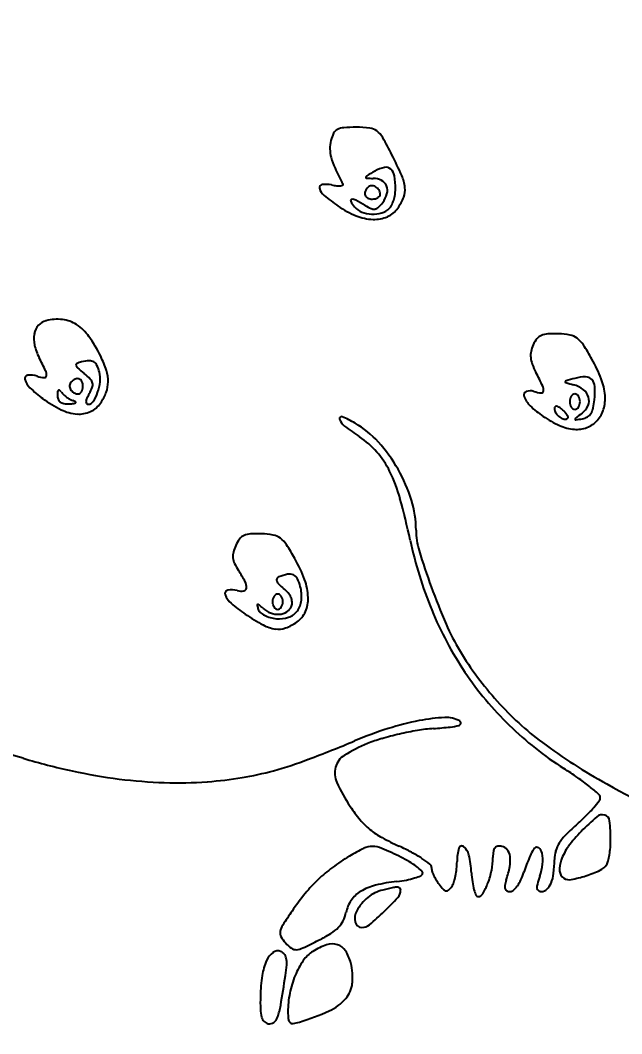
# Model space of a CAD drawing. Header units: millimetres. Extents: x 56222 to 3066687, y -650199 to -121287.
# Drawn here: x 141942.528 to 141943.994, y -185302.146 to -185299.678 of the extents above; entities that cross this region are included whole.
import ezdxf
from ezdxf import colors
from ezdxf.entities.mleader import LeaderData, LeaderLine
from ezdxf.math import Vec2, Vec3

# ---------------------------------------------------------------- set-up
doc = ezdxf.new("R2010")
doc.units = ezdxf.units.MM
doc.header["$MEASUREMENT"] = 0
doc.layers.add('$TD_AUDIT_GENERATED_(A0BDF17)', color=32, linetype='Continuous', lineweight=30)
doc.layers.add('Text', color=7, linetype='Continuous', lineweight=15)
doc.styles.add('style4', font='ARIALN.TTF')

msp = doc.modelspace()

# ---------------------------------------------------------------- linework, layer by layer
at = {"layer": '$TD_AUDIT_GENERATED_(A0BDF17)', "linetype": 'Continuous', "lineweight": 25, "ltscale": 2}
for centre, radius, start, end in [((141943.3114, -185299.9629, 0.5173), 0.0217, 117.6265, 152.7401), ((141943.3196, -185299.9786, 0.5173), 0.0393, 94.1447, 117.6266), ((141943.347, -185300.3569, 0.5173), 0.4187, 90.0021, 94.1446), ((141943.347, -185300.2268, 0.5173), 0.2886, 83.3987, 90.0022), ((141943.3761, -185299.9755, 0.5173), 0.0356, 52.5371, 83.3987), ((141943.3642, -185299.9901, 0.5173), 0.081, 152.74, 165.9129), ((141943.3649, -185299.9901, 0.5173), 0.054, 29.6484, 52.5371), ((141942.5679, -185300.4437, 0.5173), 0.971, 26.8573, 29.6484), ((141943.364, -185299.9901, 0.5173), 0.0809, 165.9129, 180.6912), ((141943.364, -185299.9901, 0.5173), 0.0808, 180.6912, 195.475), ((141943.4463, -185299.9673, 0.5173), 0.1662, 195.4749, 204.9783), ((141942.5239, -185300.466, 0.5173), 1.0204, 23.7005, 26.8573), ((141944.2175, -185299.608, 0.5173), 1.0171, 204.9783, 207.4687), ((141943.4354, -185300.1216, 0.5173), 0.0876, 102.7369, 118.9652), ((141943.4199, -185300.053, 0.5173), 0.0172, 48.7485, 102.7369), ((141943.4133, -185300.0605, 0.5173), 0.0272, 8.9927, 48.7486), ((141943.3721, -185300.0603, 0.5173), 0.00185, 166.1022, 266.9552), ((141943.3756, -185300.0611, 0.5173), 0.0055, 119.8431, 166.1022), ((141943.3962, -185299.6074, 0.5173), 0.4554, 266.9553, 269.0548), ((141944.124, -185301.3655, 0.5173), 1.5093, 118.9653, 119.8432), ((141943.3879, -185300.1099, 0.5173), 0.0472, 63.0821, 89.0548), ((141943.3978, -185300.0903, 0.5173), 0.0252, 21.5282, 63.082), ((141943.2269, -185300.09, 0.5173), 0.216, 0.3462, 8.9926), ((141943.3668, -185300.096, 0.5173), 0.0998, 6.3075, 23.7005), ((141943.2643, -185300.0849, 0.5173), 0.00701, 96.6847, 197.092), ((141943.2925, -185300.0762, 0.5173), 0.0365, 197.0919, 230.3354), ((141943.2726, -185300.1561, 0.5173), 0.0787, 79.1799, 96.6847), ((141943.3156, -185299.9311, 0.5173), 0.1504, 259.1799, 263.7664), ((141943.3053, -185300.0256, 0.5173), 0.0553, 263.7664, 273.4448), ((141943.3075, -185300.0623, 0.5173), 0.0185, 273.4448, 291.0733), ((141943.3135, -185300.0779, 0.5173), 0.00177, 291.0731, 27.4684), ((141943.3992, -185300.1074, 0.5173), 0.0327, 135.0022, 156.6813), ((141943.3849, -185300.0931, 0.5173), 0.0125, 91.7217, 135.0021), ((141943.3851, -185300.0995, 0.5173), 0.0189, 59.9601, 91.7218), ((141943.3831, -185300.1031, 0.5173), 0.023, 31.7451, 59.9599), ((141943.3859, -185300.1013, 0.5173), 0.0197, 0.0021, 31.7452), ((141943.3936, -185300.0919, 0.5173), 0.0297, 344.0763, 21.5282), ((141943.3629, -185300.0892, 0.5173), 0.0799, 350.7769, 0.3462), ((141943.4166, -185300.0905, 0.5173), 0.0497, 338.6806, 6.3075), ((141943.5851, -185299.7233, 0.5173), 0.495, 230.3354, 235.2802), ((141943.3365, -185300.1169, 0.5173), 0.00307, 96.8738, 209.9246), ((141943.3382, -185300.1312, 0.5173), 0.0175, 61.9188, 96.8739), ((141943.1349, -185300.5122, 0.5173), 0.4493, 58.5959, 61.9189), ((141943.3809, -185300.0995, 0.5173), 0.0127, 156.6813, 200.4648), ((141943.3801, -185300.0998, 0.5173), 0.0118, 200.4648, 246.3377), ((141943.3869, -185300.0843, 0.5173), 0.0288, 246.3377, 270.0021), ((141943.3869, -185300.0833, 0.5173), 0.0298, 270.0021, 283.9307), ((141943.389, -185300.092, 0.5173), 0.0209, 283.9307, 302.1032), ((141943.3924, -185300.0974, 0.5173), 0.0144, 302.1031, 324.3522), ((141943.3979, -185300.1013, 0.5173), 0.00769, 324.3521, 0.0021), ((141943.3588, -185300.082, 0.5173), 0.0659, 323.4309, 344.0763), ((141943.3577, -185300.0901, 0.5173), 0.0848, 333.7773, 342.4699), ((141943.3466, -185300.0866, 0.5173), 0.0965, 342.4699, 350.7769), ((141943.3443, -185300.0623, 0.5173), 0.1273, 324.9937, 338.6805), ((141943.4311, -185299.9456, 0.5173), 0.2245, 235.2802, 247.9471), ((141943.4169, -185300.0706, 0.5173), 0.0959, 209.9245, 219.6924), ((141943.3774, -185300.1034, 0.5173), 0.0446, 219.6923, 247.9222), ((141943.4281, -185300.032, 0.5173), 0.1133, 238.596, 246.7833), ((141943.3901, -185300.1205, 0.5173), 0.0171, 246.7833, 279.9136), ((141943.3903, -185300.1214, 0.5173), 0.0161, 279.9136, 314.3459), ((141943.3333, -185300.0631, 0.5173), 0.0977, 314.346, 323.4309), ((141943.3962, -185300.1037, 0.5173), 0.0451, 287.001, 315.0022), ((141943.3995, -185300.1009, 0.5173), 0.0599, 293.2352, 324.9936), ((141943.4067, -185300.1142, 0.5173), 0.0302, 315.0021, 333.7773), ((141943.3925, -185300.0408, 0.5173), 0.1218, 247.9471, 267.9676), ((141943.388, -185300.0772, 0.5173), 0.0728, 247.9222, 267.476), ((141943.388, -185300.077, 0.5173), 0.073, 267.476, 287.0009), ((141943.3911, -185300.0813, 0.5173), 0.0813, 267.9675, 293.2352), ((141942.5998, -185300.4442, 0.5173), 0.036, 103.9539, 138.999), ((141942.6187, -185300.5205, 0.5173), 0.1146, 83.7462, 103.9539), ((141942.6227, -185300.4847, 0.5173), 0.0786, 56.9396, 83.7461), ((141942.6055, -185300.4492, 0.5173), 0.0436, 138.999, 169.3865), ((141942.6041, -185300.5132, 0.5173), 0.1126, 35.4181, 56.9395), ((141942.6295, -185300.4537, 0.5173), 0.068, 169.3866, 192.7544), ((141942.4199, -185300.6442, 0.5173), 0.3386, 25.9473, 35.4181), ((141943.8396, -185300.4958, 0.5173), 0.067, 140.8496, 155.5067), ((141943.8103, -185300.472, 0.5173), 0.0293, 113.6647, 140.8496), ((141943.8172, -185300.4876, 0.5173), 0.0463, 93.3891, 113.6646), ((141943.8297, -185300.6999, 0.5173), 0.259, 87.7185, 93.3892), ((141943.8325, -185300.6308, 0.5173), 0.1899, 79.0954, 87.7185), ((141943.8604, -185300.4861, 0.5173), 0.0425, 52.9046, 79.0954), ((141943.8478, -185300.5027, 0.5173), 0.0633, 32.9234, 52.9046), ((141942.6876, -185300.4405, 0.5173), 0.1276, 192.7544, 207.3465), ((141943.821, -185300.4941, 0.5173), 0.0487, 168.0799, 185.7637), ((141943.8485, -185300.4999, 0.5173), 0.0768, 155.5067, 168.0799), ((141943.3819, -185300.8044, 0.5173), 0.6183, 29.1776, 32.9233), ((141941.6861, -185300.9585, 0.5173), 0.9999, 25.2924, 27.3465), ((141942.6938, -185300.5807, 0.5173), 0.0727, 102.7785, 112.2759), ((141942.7042, -185300.6264, 0.5173), 0.1196, 93.7595, 102.7785), ((141942.6977, -185300.5271, 0.5173), 0.0201, 59.9941, 93.7596), ((141942.6983, -185300.526, 0.5173), 0.0188, 24.7616, 59.994), ((141942.4925, -185300.6089, 0.5173), 0.2579, 17.6932, 25.9473), ((141943.8362, -185300.4925, 0.5173), 0.064, 185.7637, 200.7618), ((141943.5883, -185300.6891, 0.5173), 0.382, 21.2291, 29.1777), ((141942.5694, -185300.5411, 0.5173), 0.023, 354.2652, 25.2924), ((141942.6677, -185300.5169, 0.5173), 0.00383, 112.2758, 192.4829), ((141942.6755, -185300.5152, 0.5173), 0.0118, 192.483, 228.3462), ((141943.023, -185300.1245, 0.5173), 0.5347, 228.3463, 230.6504), ((141942.623, -185300.5607, 0.5173), 0.1017, 14.6572, 24.7615), ((141942.6609, -185300.5508, 0.5173), 0.0625, 353.462, 14.6572), ((141942.6507, -185300.5584, 0.5173), 0.0918, 359.8544, 17.6932), ((141943.9568, -185300.4468, 0.5173), 0.193, 200.7617, 207.3466), ((141942.8317, -185301.0287, 0.5173), 1.0736, 25.3724, 27.3465), ((141942.5476, -185300.55, 0.5173), 0.00795, 96.2192, 194.1986), ((141942.5818, -185300.5414, 0.5173), 0.0433, 194.1986, 226.3809), ((141942.5528, -185300.5978, 0.5173), 0.056, 72.3933, 96.2191), ((141942.5951, -185300.4643, 0.5173), 0.0841, 252.3933, 264.2132), ((141942.5872, -185300.5429, 0.5173), 0.00509, 264.2133, 354.2652), ((141942.6611, -185300.5672, 0.5173), 0.0125, 135.0021, 178.2826), ((141942.6754, -185300.5815, 0.5173), 0.0327, 113.323, 135.0021), ((141942.6675, -185300.5631, 0.5173), 0.0127, 69.5395, 113.323), ((141942.6678, -185300.5623, 0.5173), 0.0118, 23.6666, 69.5395), ((141942.6523, -185300.5691, 0.5173), 0.0288, 0.0022, 23.6666), ((141942.5662, -185300.6816, 0.5173), 0.1858, 44.3908, 50.6505), ((141942.6832, -185300.5672, 0.5173), 0.0221, 14.4087, 44.3908), ((141942.688, -185300.5659, 0.5173), 0.0171, 338.721, 14.4087), ((141942.6033, -185300.5442, 0.5173), 0.1206, 340.496, 353.462), ((141942.6702, -185300.5584, 0.5173), 0.0723, 339.2406, 359.8544), ((141943.8596, -185300.5585, 0.5173), 0.00301, 105.4007, 168.5028), ((141943.8585, -185300.5583, 0.5173), 0.00198, 168.5028, 254.0834), ((141944.1731, -185299.4553, 0.5173), 1.1489, 254.0833, 255.0722), ((141944.3331, -185302.2776, 0.5173), 1.7862, 104.6852, 105.4008), ((141943.9083, -185300.6565, 0.5173), 0.1104, 90.9683, 104.6853), ((141943.9067, -185300.5663, 0.5173), 0.0201, 42.6057, 90.9684), ((141943.9015, -185300.5711, 0.5173), 0.0272, 3.2181, 42.6057), ((141943.8088, -185300.6035, 0.5173), 0.1454, 4.8852, 21.2291), ((141942.7757, -185300.3379, 0.5173), 0.3243, 226.3809, 233.671), ((141942.691, -185300.5916, 0.5173), 0.0722, 172.7224, 179.5008), ((141942.6254, -185300.5832, 0.5173), 0.00601, 130.914, 172.7223), ((141942.6229, -185300.5804, 0.5173), 0.00229, 50.5395, 130.914), ((141942.612, -185300.5936, 0.5173), 0.0194, 33.7397, 50.5396), ((141942.6567, -185300.5638, 0.5173), 0.0343, 213.7396, 226.3974), ((141942.6675, -185300.5674, 0.5173), 0.0189, 178.2825, 210.0442), ((141942.6711, -185300.5653, 0.5173), 0.023, 210.0444, 238.2591), ((141942.6693, -185300.5681, 0.5173), 0.0197, 238.259, 270.0022), ((141942.6693, -185300.5801, 0.5173), 0.00769, 270.0022, 305.6521), ((141942.6654, -185300.5746, 0.5173), 0.0144, 305.6521, 327.9012), ((141942.66, -185300.5712, 0.5173), 0.0209, 327.9011, 346.0736), ((141942.6513, -185300.5691, 0.5173), 0.0298, 346.0736, 0.0022), ((141942.6159, -185300.5378, 0.5173), 0.0945, 328.6443, 338.7212), ((141942.6213, -185300.5506, 0.5173), 0.1014, 326.8026, 340.496), ((141942.6271, -185300.5421, 0.5173), 0.1184, 324.9937, 339.2406), ((141943.7645, -185300.5903, 0.5173), 0.0089, 110.4905, 200.3488), ((141943.7716, -185300.6092, 0.5173), 0.029, 72.3934, 110.4905), ((141943.8091, -185300.4909, 0.5173), 0.095, 252.3933, 263.3799), ((141943.7987, -185300.5802, 0.5173), 0.00515, 263.38, 353.772), ((141943.7813, -185300.5783, 0.5173), 0.0227, 353.772, 25.3723), ((141943.8599, -185300.6301, 0.5173), 0.067, 52.4085, 75.0723), ((141943.8784, -185300.6061, 0.5173), 0.0366, 16.8027, 52.4085), ((141943.717, -185300.5815, 0.5173), 0.212, 354.5283, 3.2182), ((141942.7517, -185300.3706, 0.5173), 0.2838, 233.6711, 244.1519), ((141942.6444, -185300.5912, 0.5173), 0.0256, 179.5008, 201.2405), ((141942.6348, -185300.5949, 0.5173), 0.0153, 201.2405, 233.2138), ((141942.638, -185300.5906, 0.5173), 0.0207, 233.2138, 259.7368), ((141942.6871, -185300.5318, 0.5173), 0.0784, 226.3974, 233.2138), ((141942.6447, -185300.5538, 0.5173), 0.0581, 259.7369, 272.0117), ((141942.6898, -185300.5282, 0.5173), 0.0829, 233.2138, 239.9132), ((141942.6383, -185300.3707, 0.5173), 0.2413, 272.0117, 274.9167), ((141942.6753, -185300.5533, 0.5173), 0.0539, 239.9131, 249.1621), ((141942.6391, -185300.6484, 0.5173), 0.0479, 60.1143, 69.1621), ((141942.6583, -185300.6037, 0.5173), 0.0074, 274.9168, 310.9142), ((141942.6622, -185300.6082, 0.5173), 0.00146, 310.914, 60.1143), ((141942.7136, -185300.6086, 0.5173), 0.0252, 154.891, 173.9823), ((141942.6953, -185300.6067, 0.5173), 0.00686, 173.9823, 216.5619), ((141942.6939, -185300.6077, 0.5173), 0.00506, 216.562, 270.0022), ((141942.7935, -185300.6461, 0.5173), 0.1135, 148.6444, 154.8908), ((141942.6939, -185300.5981, 0.5173), 0.0147, 270.0022, 326.8026), ((141942.6734, -185300.5745, 0.5173), 0.0619, 294.7404, 324.9937), ((141943.8142, -185300.5719, 0.5173), 0.0618, 200.3488, 226.3335), ((141943.8958, -185300.6065, 0.5173), 0.028, 165.1598, 180.0022), ((141943.8958, -185300.6065, 0.5173), 0.028, 180.002, 194.8445), ((141943.8884, -185300.6046, 0.5173), 0.0203, 146.312, 165.1598), ((141943.8837, -185300.6014, 0.5173), 0.0147, 123.7206, 146.312), ((141943.8803, -185300.5964, 0.5173), 0.00858, 90.0022, 123.7206), ((141943.8803, -185300.5964, 0.5173), 0.00858, 56.2837, 90.0021), ((141943.8769, -185300.6014, 0.5173), 0.0147, 33.6923, 56.2836), ((141943.8722, -185300.6046, 0.5173), 0.0203, 14.8445, 33.6923), ((141943.8648, -185300.6065, 0.5173), 0.028, 0.002, 14.8445), ((141943.8648, -185300.6065, 0.5173), 0.028, 345.1598, 0.0022), ((141943.8845, -185300.6042, 0.5173), 0.0302, 336.696, 16.8027), ((141943.7724, -185300.5868, 0.5173), 0.1563, 347.0985, 354.5283), ((141943.864, -185300.5988, 0.5173), 0.09, 343.2998, 4.8851), ((141942.6754, -185300.5281, 0.5173), 0.1088, 244.1519, 265.5963), ((141942.672, -185300.5716, 0.5173), 0.0651, 265.5962, 294.7403), ((141943.9509, -185300.4287, 0.5173), 0.2599, 226.3335, 235.2802), ((141943.8368, -185300.623, 0.5173), 0.00648, 140.0474, 180.002), ((141943.8498, -185300.623, 0.5173), 0.0194, 180.0021, 214.0207), ((141943.8349, -185300.6214, 0.5173), 0.00396, 82.4706, 140.0475), ((141943.8679, -185300.6108, 0.5173), 0.0413, 214.0206, 233.401), ((141943.8335, -185300.6318, 0.5173), 0.0145, 57.2959, 82.4704), ((141943.7971, -185300.6885, 0.5173), 0.0819, 50.312, 57.2961), ((141943.8006, -185300.6843, 0.5173), 0.0764, 43.2245, 50.312), ((141943.827, -185300.6595, 0.5173), 0.0402, 31.7657, 43.2245), ((141943.8884, -185300.6085, 0.5173), 0.0203, 194.8445, 213.6923), ((141943.8837, -185300.6116, 0.5173), 0.0147, 213.6923, 236.2836), ((141943.8803, -185300.6167, 0.5173), 0.00858, 236.2837, 270.0021), ((141943.8803, -185300.6167, 0.5173), 0.00858, 270.0022, 303.7206), ((141944.9744, -185302.0588, 0.5173), 1.7854, 127.0801, 127.7344), ((141943.8769, -185300.6116, 0.5173), 0.0147, 303.7206, 326.312), ((141943.8722, -185300.6085, 0.5173), 0.0203, 326.312, 345.1598), ((141943.8706, -185300.5983, 0.5173), 0.0453, 307.08, 336.6962), ((141943.8967, -185300.6211, 0.5173), 0.0266, 302.0365, 327.9999), ((141943.882, -185300.6119, 0.5173), 0.044, 327.9999, 347.0985), ((141943.881, -185300.6038, 0.5173), 0.0723, 317.8575, 343.2997), ((141943.3111, -185300.6474, 0.5173), 0.0045, 67.3359, 198.2609), ((141943.3414, -185300.6373, 0.5173), 0.0365, 198.2609, 231.9419), ((141943.2101, -185300.8892, 0.5173), 0.2666, 59.7527, 67.3359), ((141943.2237, -185300.8659, 0.5173), 0.2396, 42.2114, 59.7527), ((141943.9422, -185300.4413, 0.5173), 0.2445, 235.2802, 246.0009), ((141943.8625, -185300.618, 0.5173), 0.0323, 233.4011, 255.6436), ((141943.8566, -185300.6409, 0.5173), 0.00858, 255.6435, 315.0021), ((141943.8424, -185300.6499, 0.5173), 0.022, 16.4361, 31.7657), ((141943.8603, -185300.6446, 0.5173), 0.00335, 315.0021, 16.4362), ((141943.8836, -185300.6492, 0.5173), 0.00309, 127.7343, 184.5627), ((141943.8821, -185300.6494, 0.5173), 0.00152, 184.5628, 278.7877), ((141943.7457, -185299.767, 0.5173), 0.8943, 278.7876, 279.8737), ((141943.8934, -185300.6158, 0.5173), 0.0328, 279.8738, 302.0366), ((141943.887, -185300.6093, 0.5173), 0.0642, 290.6156, 317.8575), ((141943.6667, -185300.2219, 0.5173), 0.564, 231.9419, 236.5068), ((141943.887, -185300.5652, 0.5173), 0.1089, 246.0009, 265.623), ((141943.8842, -185300.602, 0.5173), 0.072, 265.623, 290.6155), ((141943.2394, -185300.8677, 0.5173), 0.2102, 41.2096, 56.5068), ((141943.1223, -185300.9579, 0.5173), 0.3765, 29.7098, 42.2114), ((141943.2365, -185300.8702, 0.5173), 0.2141, 26.1196, 41.2096), ((141943.0843, -185300.9448, 0.5173), 0.3836, 15.4801, 26.1196), ((141943.1208, -185300.9587, 0.5173), 0.3782, 17.2336, 29.7097), ((141941.8259, -185301.2933, 0.5173), 1.6893, 11.9408, 15.48), ((141943.2473, -185300.9195, 0.5173), 0.2458, 0.0022, 17.2335), ((141943.0924, -185300.9735, 0.5173), 0.045, 93.2744, 114.2262), ((141943.1053, -185301.1991, 0.5173), 0.271, 87.7185, 93.2745), ((141943.1082, -185301.1262, 0.5173), 0.198, 79.377, 87.7185), ((141943.1367, -185300.9738, 0.5173), 0.043, 53.4834, 79.3769), ((141943.6633, -185300.9195, 0.5173), 0.1703, 180.0022, 196.9361), ((141943.1419, -185300.9967, 0.5173), 0.0971, 155.5067, 165.8494), ((141943.123, -185300.9881, 0.5173), 0.0763, 141.9642, 155.5067), ((141943.0859, -185300.959, 0.5173), 0.0292, 114.2262, 141.9641), ((141943.1255, -185300.989, 0.5173), 0.0618, 33.2458, 53.4835), ((141942.6916, -185301.2734, 0.5173), 0.5807, 29.3436, 33.2458), ((141944.4368, -185300.7412, 0.5173), 0.9792, 191.9408, 202.3655), ((141943.0855, -185300.9825, 0.5173), 0.0389, 165.8494, 186.3286), ((141945.1719, -185300.4601, 0.5173), 1.7472, 196.9361, 200.0012), ((141943.0904, -185300.9819, 0.5173), 0.0439, 186.3286, 205.318), ((141943.1792, -185300.9399, 0.5173), 0.1421, 205.318, 213.2359), ((141942.8879, -185301.163, 0.5173), 0.3555, 20.2563, 29.3437), ((141942.7641, -185301.212, 0.5173), 0.3542, 28.1492, 33.236), ((141943.2036, -185301.1442, 0.5173), 0.1196, 101.4008, 111.9612), ((141943.1846, -185301.0499, 0.5173), 0.0234, 66.0117, 101.4008), ((141943.1858, -185301.0472, 0.5173), 0.0204, 27.3346, 66.0117), ((141943.0508, -185301.0585, 0.5173), 0.029, 356.399, 28.1491), ((141943.1596, -185301.0409, 0.5173), 0.00658, 149.799, 202.0352), ((141943.1749, -185301.0347, 0.5173), 0.0232, 202.0352, 225.3687), ((141943.1626, -185301.0427, 0.5173), 0.0101, 111.9613, 149.7991), ((141943.2703, -185300.9381, 0.5173), 0.1589, 225.3686, 231.0033), ((141943.127, -185301.0776, 0.5173), 0.0865, 14.0914, 27.3346), ((141943.0911, -185301.088, 0.5173), 0.1389, 1.9241, 20.2562), ((141943.0355, -185301.0737, 0.5173), 0.00819, 100.7313, 198.7661), ((141943.0738, -185301.0607, 0.5173), 0.0486, 198.7662, 229.3277), ((141943.0439, -185301.1177, 0.5173), 0.053, 75.3472, 100.7312), ((141943.0675, -185301.0272, 0.5173), 0.0406, 255.3471, 278.126), ((141943.0722, -185301.0599, 0.5173), 0.00756, 278.126, 356.3991), ((141943.1592, -185301.0886, 0.5173), 0.0147, 123.7206, 146.312), ((141943.1558, -185301.0836, 0.5173), 0.00858, 90.0022, 123.7206), ((141943.1558, -185301.0836, 0.5173), 0.00858, 56.2837, 90.0021), ((141943.1524, -185301.0886, 0.5173), 0.0147, 33.6923, 56.2836), ((141943.1172, -185301.1271, 0.5173), 0.0843, 40.6305, 51.0033), ((141943.1465, -185301.102, 0.5173), 0.0457, 24.234, 40.6306), ((141943.1123, -185301.0813, 0.5173), 0.1017, 355.117, 14.0914), ((141945.0269, -185300.5129, 0.5173), 1.5929, 200.0012, 203.5053), ((141943.2688, -185300.8338, 0.5173), 0.3478, 229.3277, 236.4828), ((141943.1076, -185301.1023, 0.5173), 0.00188, 105.9824, 192.9398), ((141943.2525, -185301.069, 0.5173), 0.1505, 192.9398, 196.7719), ((141943.108, -185301.1038, 0.5173), 0.00342, 49.06, 105.9824), ((141942.9199, -185301.3207, 0.5173), 0.2906, 46.6704, 49.06), ((141943.1713, -185301.0937, 0.5173), 0.028, 165.1598, 180.0022), ((141943.1713, -185301.0937, 0.5173), 0.028, 180.002, 194.8445), ((141943.1639, -185301.0918, 0.5173), 0.0203, 146.312, 165.1598), ((141943.1639, -185301.0957, 0.5173), 0.0203, 194.8445, 213.6923), ((141943.1477, -185301.0918, 0.5173), 0.0203, 14.8445, 33.6923), ((141943.1477, -185301.0957, 0.5173), 0.0203, 326.312, 345.1598), ((141943.1403, -185301.0937, 0.5173), 0.028, 0.002, 14.8445), ((141943.1403, -185301.0937, 0.5173), 0.028, 345.1598, 0.0022), ((141943.1629, -185301.094, 0.5173), 0.0285, 302.5147, 339.0085), ((141943.1587, -185301.0965, 0.5173), 0.0324, 4.3477, 24.2341), ((141943.1676, -185301.0959, 0.5173), 0.0235, 339.0085, 4.3478), ((141943.1625, -185301.0855, 0.5173), 0.0514, 323.4879, 355.117), ((141943.1497, -185301.0861, 0.5173), 0.0803, 336.6752, 1.9241), ((141943.4157, -185300.612, 0.5173), 0.6139, 236.4827, 241.2763), ((141943.1233, -185301.108, 0.5173), 0.0156, 196.7719, 230.1053), ((141943.1489, -185301.0773, 0.5173), 0.0555, 230.1053, 243.0632), ((141943.1581, -185301.0682, 0.5173), 0.0566, 226.6704, 249.4204), ((141943.1575, -185301.0603, 0.5173), 0.0746, 243.0632, 254.4508), ((141943.156, -185301.0737, 0.5173), 0.0507, 249.4204, 274.1294), ((141943.1592, -185301.0988, 0.5173), 0.0147, 213.6923, 236.2836), ((141943.1558, -185301.1039, 0.5173), 0.00858, 236.2837, 270.0021), ((141943.1558, -185301.1039, 0.5173), 0.00858, 270.0022, 303.7206), ((141943.1568, -185301.0845, 0.5173), 0.0399, 274.1294, 302.5146), ((141943.1524, -185301.0988, 0.5173), 0.0147, 303.7206, 326.312), ((141943.1683, -185301.0898, 0.5173), 0.0442, 288.7811, 323.4879), ((141943.1689, -185301.0944, 0.5173), 0.0593, 305.0106, 336.6752), ((141944.3164, -185300.7907, 0.5173), 0.8491, 202.3655, 213.9667), ((141943.1631, -185301.073, 0.5173), 0.0882, 241.2762, 261.35), ((141943.1617, -185301.0453, 0.5173), 0.0902, 254.4509, 264.3327), ((141943.1598, -185301.0649, 0.5173), 0.0705, 264.3327, 288.7812), ((141943.1329, -185301.0429, 0.5173), 0.1221, 290.0944, 305.0105), ((141944.068, -185300.9299, 0.5173), 0.5473, 203.5053, 211.2794), ((141943.1574, -185301.11, 0.5173), 0.0507, 261.3499, 290.0944), ((141944.2975, -185300.7905, 0.5173), 0.8158, 211.2795, 221.9604), ((141944.2906, -185300.8081, 0.5173), 0.818, 213.9666, 225.8007), ((141944.2547, -185300.829, 0.5173), 0.7583, 221.9603, 233.244), ((141943.5885, -185301.8456, 0.5173), 0.4705, 93.0732, 100.7344), ((141943.5669, -185301.4426, 0.5173), 0.0669, 60.7695, 93.0731), ((141943.6198, -185302.0106, 0.5173), 0.6384, 100.7344, 107.7471), ((141943.4226, -185299.9017, 0.5173), 1.5051, 274.2913, 275.8733), ((141943.5643, -185301.2801, 0.5173), 0.1195, 275.8733, 285.9774), ((141943.5953, -185301.3883, 0.5173), 0.00693, 285.9775, 346.2694), ((141943.597, -185301.3887, 0.5173), 0.00518, 346.2694, 60.7696), ((141944.3008, -185300.7976, 0.5173), 0.8327, 225.8007, 237.4775), ((141943.7307, -185302.357, 0.5173), 1.0022, 107.747, 112.749), ((141943.6186, -185302.1409, 0.5173), 0.7436, 102.9051, 106.3244), ((141943.6213, -185302.1526, 0.5173), 0.7556, 99.5008, 102.905), ((141943.5672, -185301.8295, 0.5173), 0.4281, 94.2913, 99.5007), ((141942.0768, -185298.4127, 0.5173), 3.2748, 290.6286, 292.749), ((141943.5148, -185301.7856, 0.5173), 0.3736, 112.0756, 121.7423), ((141943.5139, -185301.7834, 0.5173), 0.3712, 106.3245, 112.0755), ((141944.598, -185300.3693, 0.5173), 1.332, 233.2439, 241.2758), ((141941.2673, -185305.7421, 0.5173), 4.4515, 73.4485, 74.3904), ((141943.0076, -185299.8863, 0.5173), 1.6574, 253.4485, 257.7104), ((141943.3442, -185301.5099, 0.5173), 0.0494, 121.7422, 164.6929), ((141942.8818, -185300.5513, 0.5173), 0.9897, 285.4587, 290.6287), ((141943.3486, -185301.5111, 0.5173), 0.0539, 164.6929, 205.1326), ((141943.3371, -185302.3091, 0.5173), 0.9599, 55.0492, 57.4775), ((141942.9358, -185300.2162, 0.5173), 1.3198, 257.7104, 262.766), ((141942.9089, -185300.5338, 0.5173), 1.0011, 274.3192, 279.2005), ((141942.9541, -185300.8126, 0.5173), 0.7186, 279.2006, 285.4587), ((141943.5585, -185301.9923, 0.5173), 0.5735, 51.4773, 55.0491), ((141942.9184, -185300.3531, 0.5173), 1.1818, 262.766, 268.1128), ((141942.9114, -185300.5661, 0.5173), 0.9687, 268.1128, 274.3192), ((141943.7136, -185301.3399, 0.5173), 0.4571, 205.1326, 213.5215), ((141943.4954, -185302.0716, 0.5173), 0.6748, 48.9938, 51.4773), ((141946.9743, -185296.0334, 0.5173), 6.2764, 241.27582, 243.81919), ((141943.9306, -185301.571, 0.5173), 0.0115, 2.8849, 48.9937), ((141943.9296, -185301.5711, 0.5173), 0.0125, 322.8815, 2.8848), ((141943.6332, -185301.3932, 0.5173), 0.3606, 213.5215, 219.9415), ((141943.6722, -185301.3753, 0.5173), 0.3359, 314.6032, 319.0957), ((141943.6812, -185301.3831, 0.5173), 0.324, 319.0958, 322.8816), ((141943.5441, -185301.2454, 0.5173), 0.5183, 311.3575, 314.6032), ((141944.3165, -185302.0667, 0.5173), 0.5902, 130.466, 135.5393), ((141943.947, -185301.6335, 0.5173), 0.0209, 73.5777, 130.4661), ((141943.9483, -185301.6294, 0.5173), 0.0166, 6.5242, 73.5778), ((141943.4914, -185301.5119, 0.5173), 0.1757, 219.9415, 230.9336), ((141944.2394, -185302.0353, 0.5173), 0.534, 131.3575, 135.4688), ((141943.5534, -185301.6746, 0.5173), 0.414, 0.0021, 6.5242), ((141943.5078, -185301.4917, 0.5173), 0.2017, 230.9336, 241.0399), ((141943.693, -185301.157, 0.5173), 0.5842, 241.04, 245.6115), ((141943.9507, -185301.7513, 0.5173), 0.129, 135.4689, 147.2788), ((141944.1252, -185301.8789, 0.5173), 0.3221, 135.5393, 143.9735), ((141943.5654, -185302.1043, 0.5173), 0.4559, 115.9505, 120.981), ((141943.3861, -185301.7359, 0.5173), 0.0463, 88.9567, 115.9504), ((141943.3859, -185301.7502, 0.5173), 0.0605, 66.7112, 88.9566), ((141943.0093, -185302.625, 0.5173), 1.013, 63.8585, 66.7112), ((141943.2342, -185302.1689, 0.5173), 0.5269, 61.9528, 65.6116), ((141943.7212, -185301.7272, 0.5173), 0.1283, 165.0297, 179.7389), ((141943.6044, -185301.696, 0.5173), 0.00743, 52.5333, 165.0298), ((141943.5872, -185301.7183, 0.5173), 0.0356, 12.3451, 52.5333), ((141943.699, -185301.7043, 0.5173), 0.0177, 140.9062, 171.5621), ((141943.6936, -185301.6999, 0.5173), 0.0106, 98.1935, 140.9063), ((141943.6964, -185301.7192, 0.5173), 0.0301, 78.5496, 98.1935), ((141943.6979, -185301.7114, 0.5173), 0.0222, 37.3826, 78.5496), ((141943.8046, -185301.7156, 0.5173), 0.0314, 137.3011, 153.3555), ((141943.7874, -185301.6998, 0.5173), 0.00809, 53.849, 137.3012), ((141943.7802, -185301.7097, 0.5173), 0.0203, 11.1616, 53.849), ((141943.9045, -185301.7216, 0.5173), 0.0741, 147.2789, 163.7496), ((141943.9762, -185301.7706, 0.5173), 0.1379, 143.9736, 159.8745), ((141943.7574, -185301.6751, 0.5173), 0.21, 350.4196, 355.2693), ((141943.7505, -185301.6746, 0.5173), 0.2169, 355.2693, 0.0022), ((141943.6043, -185302.1691, 0.5173), 0.5316, 120.981, 126.3711), ((141943.3122, -185302.0078, 0.5173), 0.3254, 59.5914, 63.8585), ((141943.3329, -185301.9838, 0.5173), 0.3171, 56.6011, 61.9529), ((141943.3477, -185301.9613, 0.5173), 0.2902, 51.9383, 56.6011), ((141943.3401, -185301.7724, 0.5173), 0.2886, 3.7348, 12.3451), ((141943.5254, -185301.7166, 0.5173), 0.1551, 348.4881, 0.0022), ((141943.7815, -185301.7165, 0.5173), 0.101, 171.562, 180.0022), ((141943.6886, -185301.7185, 0.5173), 0.0339, 7.4547, 37.3827), ((141943.6455, -185301.7241, 0.5173), 0.0774, 349.1563, 7.4547), ((141944.0875, -185301.8554, 0.5173), 0.347, 156.3433, 159.4932), ((141944.0537, -185301.8406, 0.5173), 0.3101, 153.3556, 156.3432), ((141943.7117, -185301.7232, 0.5173), 0.0902, 353.8865, 11.1616), ((141943.9058, -185301.7219, 0.5173), 0.0754, 163.7496, 180.0021), ((141943.7875, -185301.6802, 0.5173), 0.1795, 345.4962, 350.4196), ((141943.4977, -185302.0244, 0.5173), 0.3518, 126.3711, 133.7155), ((141943.3822, -185301.8885, 0.5173), 0.1871, 53.1339, 59.5915), ((141943.4036, -185301.86, 0.5173), 0.1515, 46.9211, 53.1339), ((141943.5202, -185301.741, 0.5173), 0.0104, 0.0021, 51.9383), ((141943.556, -185301.741, 0.5173), 0.0254, 180.0021, 198.1229), ((141943.4101, -185301.7238, 0.5173), 0.1829, 348.0969, 353.6826), ((141943.4287, -185301.7259, 0.5173), 0.1642, 353.6826, 359.7389), ((141943.4638, -185301.6893, 0.5173), 0.2624, 341.7839, 349.1563), ((141944.1451, -185301.877, 0.5173), 0.4085, 159.4932, 162.2802), ((141943.6717, -185301.7189, 0.5173), 0.1304, 340.7835, 353.8865), ((141943.5448, -185301.722, 0.5173), 0.2855, 353.2896, 0.0021), ((141943.9062, -185301.7449, 0.5173), 0.0633, 159.8745, 184.5778), ((141943.9264, -185301.7145, 0.5173), 0.0367, 294.5359, 327.598), ((141943.9309, -185301.7173, 0.5173), 0.0314, 327.5981, 345.4961), ((141943.5138, -185302.0412, 0.5173), 0.3751, 133.7155, 140.7946), ((141943.4352, -185301.5897, 0.5173), 0.185, 280.7479, 287.0997), ((141943.4449, -185301.6212, 0.5173), 0.1521, 287.0997, 293.1787), ((141943.5018, -185301.7541, 0.5173), 0.00746, 293.1787, 347.5199), ((141943.5025, -185301.7543, 0.5173), 0.00674, 347.5199, 46.9212), ((141943.6288, -185301.7172, 0.5173), 0.1021, 198.1228, 204.5669), ((141943.6443, -185301.7101, 0.5173), 0.1191, 204.5669, 210.7714), ((141943.6367, -185301.7146, 0.5173), 0.1103, 210.7715, 217.3443), ((141943.4339, -185301.7288, 0.5173), 0.1586, 342.3321, 348.0969), ((141943.9166, -185301.7348, 0.5173), 0.2891, 183.7349, 188.1924), ((141943.4785, -185301.707, 0.5173), 0.203, 339.0783, 348.4881), ((141943.6622, -185301.7302, 0.5173), 0.0957, 324.3672, 334.8482), ((141943.6117, -185301.7065, 0.5173), 0.1514, 334.8482, 342.2803), ((141944.1, -185301.8682, 0.5173), 0.3231, 160.7835, 164.3843), ((141943.7375, -185301.7446, 0.5173), 0.0916, 337.6246, 353.2896), ((141943.8653, -185301.7482, 0.5173), 0.0223, 184.5779, 238.2847), ((141943.8665, -185301.7462, 0.5173), 0.0246, 238.2847, 281.1586), ((141943.8084, -185301.4515, 0.5173), 0.325, 281.1586, 287.6565), ((141943.8131, -185301.4663, 0.5173), 0.3095, 287.6565, 294.5359), ((141943.4244, -185301.9082, 0.5173), 0.1275, 103.7033, 121.3801), ((141943.4936, -185302.1921, 0.5173), 0.4198, 96.4253, 103.7033), ((141943.7072, -185303.0078, 0.5173), 1.2473, 102.4724, 103.6937), ((141943.4481, -185301.8367, 0.5173), 0.0478, 89.4979, 102.4723), ((141943.412, -185301.4676, 0.5173), 0.3093, 276.4253, 280.7479), ((141943.4485, -185301.7957, 0.5173), 0.00683, 42.3502, 89.4978), ((141943.4478, -185301.7963, 0.5173), 0.0078, 359.6487, 42.3504), ((141943.7137, -185301.6559, 0.5173), 0.2071, 217.3441, 222.0248), ((141943.5686, -185301.7866, 0.5173), 0.0117, 222.0248, 259.9348), ((141943.5269, -185301.7514, 0.5173), 0.064, 315.4952, 326.2145), ((141943.5471, -185301.7649, 0.5173), 0.0398, 326.2145, 342.332), ((141943.7849, -185301.7537, 0.5173), 0.1561, 188.1924, 195.2643), ((141943.7457, -185301.7644, 0.5173), 0.1155, 195.2643, 202.5295), ((141943.5018, -185301.7159, 0.5173), 0.178, 329.9064, 339.0784), ((141943.7255, -185301.788, 0.5173), 0.0163, 168.8398, 198.4206), ((141943.8209, -185301.8069, 0.5173), 0.1136, 161.7839, 168.8398), ((141943.7173, -185301.7908, 0.5173), 0.00766, 198.4206, 246.8658), ((141943.6882, -185301.7489, 0.5173), 0.0636, 311.8627, 324.3673), ((141943.8166, -185301.789, 0.5173), 0.0289, 164.3843, 185.5163), ((141943.7952, -185301.7911, 0.5173), 0.00744, 185.5164, 236.8209), ((141943.7985, -185301.7796, 0.5173), 0.0199, 270.0022, 312.9498), ((141943.7836, -185301.7636, 0.5173), 0.0417, 312.9498, 337.6246), ((141943.7525, -185302.2359, 0.5173), 0.6831, 140.7945, 145.3141), ((141943.3977, -185301.8644, 0.5173), 0.0763, 121.3801, 145.4387), ((141943.4462, -185301.9009, 0.5173), 0.1119, 129.0306, 150.9125), ((141943.4337, -185301.8854, 0.5173), 0.0921, 103.6938, 129.0305), ((141942.9103, -185301.3227, 0.5173), 0.7288, 313.8559, 317.6341), ((141943.4294, -185301.7962, 0.5173), 0.0261, 317.6342, 359.6486), ((141943.5677, -185301.7915, 0.5173), 0.0068, 259.9348, 315.4953), ((141943.644, -185301.8066, 0.5173), 0.00534, 202.5296, 270.0022), ((141943.644, -185301.7983, 0.5173), 0.0136, 270.0022, 329.9063), ((141943.7224, -185301.7788, 0.5173), 0.0207, 246.8657, 270.0021), ((141943.7224, -185301.787, 0.5173), 0.0124, 270.0021, 311.8627), ((141943.7985, -185301.7861, 0.5173), 0.0134, 236.8208, 270.0022), ((141943.4006, -185301.8664, 0.5173), 0.0798, 145.4387, 168.6922), ((141944.0959, -185302.4736, 0.5173), 1.1007, 145.314, 147.4298), ((141943.2456, -185301.8354, 0.5173), 0.0782, 333.3192, 348.6922), ((141943.3816, -185301.8649, 0.5173), 0.038, 150.9126, 193.5338), ((141942.9207, -185301.3335, 0.5173), 0.7138, 310.0014, 313.8559), ((141943.2077, -185301.9062, 0.5173), 0.0467, 147.4297, 168.3774), ((141943.2315, -185301.815, 0.5173), 0.1019, 301.7907, 315.3001), ((141943.259, -185301.8421, 0.5173), 0.0633, 315.3, 333.3192), ((141943.3613, -185301.8698, 0.5173), 0.0171, 193.5338, 270.0021), ((141943.3613, -185301.8586, 0.5173), 0.0283, 270.0021, 310.0015), ((141943.1798, -185301.9004, 0.5173), 0.0182, 168.3774, 208.9113), ((141943.236, -185301.8694, 0.5173), 0.0825, 208.9113, 222.1468), ((141942.6251, -185300.6743, 0.5173), 1.3946, 295.1246, 296.8753), ((141943.0761, -185301.5643, 0.5173), 0.3969, 296.8752, 301.7907), ((141943.1561, -185301.9634, 0.5173), 0.0194, 69.0085, 127.253), ((141943.2463, -185301.86, 0.5173), 0.0964, 222.1469, 233.7973), ((141943.1999, -185301.9235, 0.5173), 0.0177, 233.7972, 274.5645), ((141943.1976, -185301.8951, 0.5173), 0.0463, 274.5644, 295.1246), ((141943.3254, -185302.0788, 0.5173), 0.1577, 108.5911, 122.1489), ((141943.2889, -185301.9702, 0.5173), 0.0431, 73.0159, 108.5911), ((141943.2911, -185301.963, 0.5173), 0.0356, 32.8003, 73.0159), ((141943.2352, -185301.9991, 0.5173), 0.1021, 14.4597, 32.8002), ((141943.2535, -185302.0241, 0.5173), 0.137, 155.5892, 171.5382), ((141943.1754, -185301.9887, 0.5173), 0.0512, 127.253, 155.5892), ((141943.1554, -185301.9652, 0.5173), 0.0214, 39.2155, 69.0086), ((141943.154, -185301.9664, 0.5173), 0.0232, 11.1795, 39.2155), ((141943.1189, -185301.9733, 0.5173), 0.059, 355.4415, 11.1794), ((141943.3796, -185302.0788, 0.5173), 0.196, 145.5379, 157.5576), ((141943.2843, -185302.0134, 0.5173), 0.0804, 122.1489, 145.538), ((141942.8011, -185301.948, 0.5173), 0.3778, 351.452, 355.4415), ((141943.1978, -185302.0087, 0.5173), 0.1407, 354.1737, 14.4596), ((141943.5233, -185302.0643, 0.5173), 0.4098, 171.5381, 178.5833), ((141939.0693, -185301.3871, 0.5173), 4.1515, 350.4437, 351.4521), ((141943.415, -185302.0934, 0.5173), 0.2343, 157.5576, 168.6706), ((141943.2708, -185302.0161, 0.5173), 0.0673, 318.9761, 354.1736), ((141943.6894, -185302.0684, 0.5173), 0.5759, 178.5833, 181.7898), ((141943.4091, -185302.0922, 0.5173), 0.2283, 168.6707, 180.0021), ((141943.2336, -185301.9837, 0.5173), 0.1167, 294.2198, 318.9761), ((141943.191, -185302.0839, 0.5173), 0.0773, 181.7899, 195.8868), ((141942.9922, -185302.0475, 0.5173), 0.1734, 340.3483, 350.4437), ((141943.0295, -185301.5301, 0.5173), 0.6141, 286.9855, 294.2198), ((141943.1417, -185302.098, 0.5173), 0.026, 195.8869, 223.5046), ((141943.1366, -185302.1028, 0.5173), 0.019, 223.5046, 258.4565), ((141943.1299, -185302.0967, 0.5173), 0.0272, 306.7241, 340.3483), ((141943.3613, -185302.0922, 0.5173), 0.1805, 180.0021, 185.8922), ((141943.1938, -185302.1095, 0.5173), 0.0121, 185.8922, 228.1673), ((141943.1362, -185302.105, 0.5173), 0.0167, 258.4565, 306.7241), ((141943.1921, -185302.1115, 0.5173), 0.0095, 228.1674, 278.3943), ((141943.178, -185302.0162, 0.5173), 0.1058, 278.3944, 286.9854)]:
    msp.add_arc(centre, radius, start, end, dxfattribs=at)

# ---------------------------------------------------------------- leaders
at = {"layer": 'Text', "color": 1, "lineweight": 0, "ltscale": 20}
ml = msp.add_multileader_mtext('Standard', dxfattribs=at)
ml.set_content('wooden frame', color=1, style='style4')
ml.set_leader_properties()
ml.build(insert=Vec2(0, 0))
ml.multileader.update_dxf_attribs({"dogleg_length": 2.0246, "arrow_head_size": 2})
ctx = ml.context
ctx.base_point, ctx.char_height, ctx.arrow_head_size, ctx.landing_gap_size, ctx.plane_origin = Vec3(141950.8583, -185296.1705, 0.2586), 3, 2, 0.4, Vec3(141883.8228, -185296.1705, 0.2586)
notes = []
notes.append((ctx, [(0, (1, 1, 0), (141948.8337, -185296.1705, 0.2586), (1, 0), 2.0246, [(0, [(141939.0557, -185296.2222, 0.2586)], 0, [])])]))
ctx.mtext.insert = Vec3(141951.2583, -185294.646, 0.2586)
for ctx, leaders in notes:
    for number, flags, end, landing, length, lines in leaders:
        leader = LeaderData()
        leader.index, (leader.has_last_leader_line, leader.has_dogleg_vector, leader.attachment_direction) = number, flags
        leader.last_leader_point, leader.dogleg_vector, leader.dogleg_length = Vec3(end), Vec3(landing), length
        for number, points, colour, breaks in lines:
            line = LeaderLine()
            line.index, line.vertices, line.color, line.breaks = number, Vec3.list(points), colors.encode_raw_color(colour), breaks
            leader.lines.append(line)
        ctx.leaders.append(leader)

doc.saveas('drawing.dxf')
